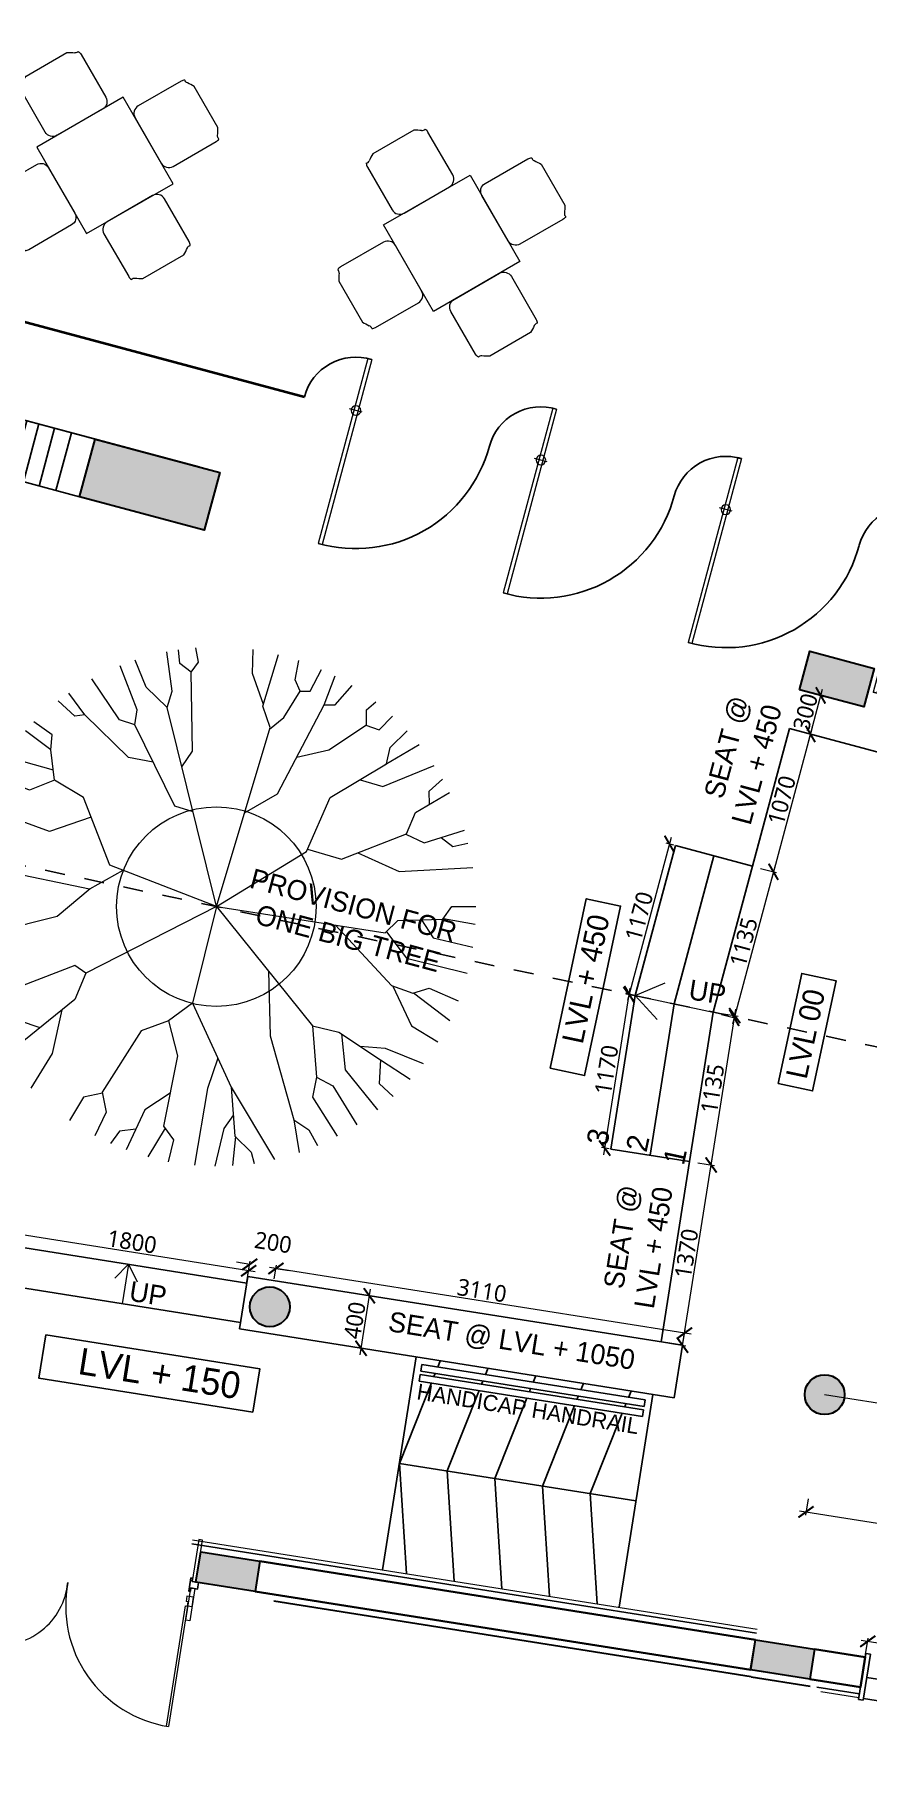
# Model space of a CAD drawing. Header units: millimetres. Extents: x 897770 to 1185420, y -692043 to -233237.
# Drawn here: x 949425 to 955685, y -295318 to -282351 of the extents above; entities that cross this region are included whole.
import ezdxf

# ---------------------------------------------------------------- set-up
doc = ezdxf.new("R2010")
doc.units = ezdxf.units.MM
doc.header["$MEASUREMENT"] = 0
doc.header["$PDMODE"] = 67
doc.linetypes.add('Dash', pattern=[6, 3, -3])
doc.layers.get('Defpoints').update_dxf_attribs({"color": 6})
for name, color, linetype in [('A-Anno Tags', 6, 'Continuous'), ('A-Elevation', 4, 'Continuous'), ('A-Steps', 3, 'Continuous'), ('S-Conc Patt', 9, 'Continuous')]:
    doc.layers.add(name, color=color, linetype=linetype)
for name, color, linetype, lineweight in [('A-Detail Lines', 8, 'Continuous', 25), ('A-Door', 4, 'Continuous', 9), ('A-Wall Sec', 1, 'Continuous', 30), ('A-WIN', 5, 'Continuous', 25), ('ele l', 6, 'Continuous', 15), ('elevation', 4, 'Continuous', 13), ('frntr', 32, 'Continuous', 13), ('S-Concrete', 40, 'Continuous', 30), ('ST CLADDING PLAN', 6, 'Continuous', 9), ('text', 7, 'Continuous', 5)]:
    doc.layers.add(name, color=color, linetype=linetype, lineweight=lineweight)
doc.layers.add('hatch', color=7, linetype='Continuous', lineweight=0, true_color=0x525252)
doc.styles.get("Standard").update_dxf_attribs({"font": 'trebuc.ttf'})
doc.dimstyles.new('ABLA_WD_L @ 50', dxfattribs={"dimscale": 50, "dimtxt": 2.5, "dimasz": 2, "dimexe": 0.5, "dimexo": 0.25, "dimgap": 0.3, "dimtad": 1, "dimdec": 0, "dimrnd": 5, "dimzin": 0, "dimdsep": 46, "dimtxsty": 'Standard', "dimblk": 'ARCHTICK', "dimcen": 0.2, "dimdle": 1, "dimclrd": 251, "dimclre": 8, "dimadec": 0, "dimazin": 0, "dimtfac": 1, "dimtdec": 0, "dimtofl": 0, "dimtmove": 0, "dimatfit": 0, "dimfxl": 2, "dimfxlon": 1, "dimtolj": 1, "dimtzin": 0, "dimlwd": -1, "dimlwe": -1, "dimarcsym": 0})
doc.dimstyles.new('IIITD_WD_M @ 100', dxfattribs={"dimscale": 100, "dimtxt": 1.3, "dimasz": 0.75, "dimexe": 0.5, "dimexo": 0.25, "dimgap": 0.3, "dimtad": 1, "dimdec": 0, "dimrnd": 1, "dimzin": 0, "dimdsep": 46, "dimtxsty": 'Standard', "dimblk": 'ARCHTICK', "dimcen": 0.2, "dimdle": 1, "dimclrd": 8, "dimclre": 9, "dimadec": 0, "dimazin": 0, "dimtfac": 1, "dimtdec": 0, "dimtofl": 0, "dimtmove": 0, "dimatfit": 0, "dimfxl": 1, "dimtolj": 1, "dimtzin": 0, "dimlwd": -1, "dimlwe": -1, "dimarcsym": 0})

# ---------------------------------------------------------------- blocks, each defined once
blk = doc.blocks.new('block outer')
at = {"layer": 'S-Conc Patt'}
h = blk.add_hatch(color=256, dxfattribs=at)
edge = h.paths.add_edge_path()
edge.add_arc((850140, -297850), 150, 0, 360)
h = blk.add_hatch(color=256, dxfattribs=at)
edge = h.paths.add_edge_path()
edge.add_arc((854310, -298510), 150, 0, 360)
for points in [[(849621, -299692), (850065, -299762), (850029, -299989), (849585, -299919)], [(853790, -300352), (854235, -300422), (854199, -300649), (853754, -300579)]]:
    blk.add_hatch(color=256, dxfattribs=at).paths.add_polyline_path(points)
at = {"layer": 'S-Concrete'}
for points in [[(849621, -299692), (850065, -299762), (850029, -299989), (849585, -299919)], [(853790, -300352), (854235, -300422), (854199, -300649), (853754, -300579)]]:
    blk.add_lwpolyline(points, close=True, dxfattribs=at)
for centre in [(850140, -297850), (854310, -298510)]:
    blk.add_circle(centre, 150, dxfattribs=at)
blk = doc.blocks.new('gf colmn')
at = {"layer": 'S-Conc Patt'}
blk.add_hatch(color=256, dxfattribs=at).paths.add_polyline_path([(703463, -287406), (703541, -287116), (703058, -286987), (702980, -287277)])
at = {"layer": 'S-Concrete', "elevation": 0}
blk.add_lwpolyline([(702980, -287277), (703058, -286987), (703541, -287116), (703463, -287406)], close=True, dxfattribs=at)
blk = doc.blocks.new('perg colmn')
at = {"color": 6}
blk.add_blockref('gf colmn', (151142, -5934, 0), dxfattribs=at)
blk = doc.blocks.new('wertwert')
at = {"layer": 'S-Conc Patt'}
for points in [[(950739, -277790), (951676, -278041), (951559, -278475), (950622, -278224)], [(953318, -278481), (954255, -278732), (954138, -279166), (953201, -278915)]]:
    blk.add_hatch(color=256, dxfattribs=at).paths.add_polyline_path(points)
at = {"layer": 'A-Detail Lines'}
for p, q in [((951854, -278088, 0), (951737, -278523, 0)), ((951981, -278123, 0), (951865, -278557, 0)), ((952098, -278154, 0), (951982, -278589, 0)), ((952189, -278178, 0), (952073, -278613, 0)), ((952255, -278196, 0), (952138, -278631, 0)), ((952297, -278207, 0), (952180, -278642, 0)), ((952318, -278213, 0), (952202, -278648, 0)), ((952341, -278219, 0), (952224, -278654, 0)), ((952369, -278226, 0), (952252, -278661, 0)), ((952402, -278235, 0), (952285, -278670, 0)), ((952446, -278247, 0), (952329, -278682, 0)), ((952497, -278261, 0), (952380, -278695, 0)), ((952547, -278274, 0), (952431, -278709, 0)), ((952591, -278286, 0), (952475, -278721, 0)), ((952625, -278295, 0), (952508, -278730, 0)), ((952652, -278302, 0), (952536, -278737, 0)), ((952675, -278309, 0), (952559, -278743, 0)), ((952696, -278314, 0), (952580, -278749, 0)), ((952739, -278326, 0), (952622, -278760, 0)), ((952804, -278343, 0), (952687, -278778, 0)), ((952895, -278367, 0), (952778, -278802, 0)), ((953012, -278399, 0), (952896, -278834, 0)), ((953140, -278433, 0), (953023, -278868, 0))]:
    blk.add_line(p, q, dxfattribs=at)
at = {"layer": 'A-Steps'}
for p, q in [((951676, -278041, 0), (953318, -278481, 0)), ((951559, -278475, 0), (953201, -278915, 0))]:
    blk.add_line(p, q, dxfattribs=at)
at = {"layer": 'S-Concrete', "elevation": 0}
for points in [[(950739, -277790), (951676, -278041), (951559, -278475), (950622, -278224)], [(953318, -278481), (954255, -278732), (954138, -279166), (953201, -278915)]]:
    blk.add_lwpolyline(points, close=True, dxfattribs=at)
blk = doc.blocks.new('ewewewewew')
at = {"layer": 'A-Detail Lines'}
for centre, radius, start, end in [((717519, -275807, 0), 1038, 345.0002, 75.8277), ((717518, -275807, 0), 400, 165.0002, 257.2557)]:
    blk.add_arc(centre, radius, start, end, dxfattribs=at)
at = {"layer": 'A-Door'}
for p, q in [((717401, -276190, 0), (717773, -274800, 0)), ((717430, -276198, 0), (717802, -274808, 0)), ((717802, -274808, 0), (717773, -274800, 0)), ((717566, -275820, 0), (717471, -275794, 0)), ((717430, -276198, 0), (717401, -276190, 0))]:
    blk.add_line(p, q, dxfattribs=at)
blk.add_circle((717519, -275807, 0), 36, dxfattribs=at)
blk = doc.blocks.new('_ArchTick')
at = {"color": 0, "linetype": 'ByBlock', "const_width": 0.15}
blk.add_lwpolyline([(-0.5, -0.5), (0.5, 0.5)], dxfattribs=at)
blk = doc.blocks.new('*D906')
at = {"layer": 'Defpoints', "color": 0, "transparency": 16777216}
for p in [(951941, -291832), (951950, -291833, 0), (951888, -292228, 0)]:
    blk.add_point(p, dxfattribs=at)
at = {"layer": 'text', "color": 251, "transparency": 16777216}
blk.add_line((951871, -292276), (951949, -291782), dxfattribs=at)
at = {"layer": 'text', "color": 8, "transparency": 16777216}
for p, q in [((951941, -291832), (951916, -291828)), ((951879, -292227), (951854, -292223))]:
    blk.add_line(p, q, dxfattribs=at)
at = {"layer": 'text', "color": 251, "transparency": 16777216, "xscale": 100, "yscale": 100, "zscale": 100}
for p, rotation in [((951941, -291832), 80.99996543568078), ((951879, -292227), 260.9999654356808)]:
    blk.add_blockref('_ArchTick', p, dxfattribs=dict(at, rotation=rotation))
at = {"layer": 'text', "color": 0, "transparency": 16777216, "insert": (951832, -292017), "char_height": 125, "attachment_point": 5, "rotation": 81}
blk.add_mtext('\\A1;400', dxfattribs=at)
blk = doc.blocks.new('*D907')
at = {"layer": 'Defpoints', "color": 0, "transparency": 16777216}
for p in [(949256, -291362), (949242, -291455, 0), (951019, -291736, 0)]:
    blk.add_point(p, dxfattribs=at)
at = {"layer": 'text', "color": 251, "transparency": 16777216}
blk.add_line((951083, -291652), (949207, -291355), dxfattribs=at)
at = {"layer": 'text', "color": 8, "transparency": 16777216}
for p, q in [((949243, -291442), (949260, -291338)), ((951021, -291724), (951038, -291619))]:
    blk.add_line(p, q, dxfattribs=at)
at = {"layer": 'text', "color": 251, "transparency": 16777216, "xscale": 100, "yscale": 100, "zscale": 100}
for p, rotation in [((949256, -291362), 170.9999683760158), ((951034, -291644), 350.9999683760158)]:
    blk.add_blockref('_ArchTick', p, dxfattribs=dict(at, rotation=rotation))
at = {"layer": 'text', "color": 0, "transparency": 16777216, "insert": (950157, -291426), "char_height": 125, "attachment_point": 5, "rotation": 351}
blk.add_mtext('\\A1;1800', dxfattribs=at)
blk = doc.blocks.new('rhythyetrht')
at = {"layer": 'hatch', "color": 112, "true_color": 0x2fd06a}
for p, q in [((410565, 360573), (410534, 360803)), ((410610, 360735), (410601, 360815)), ((410720, 360742), (410704, 360826)), ((411036, 360676), (411040, 360816)), ((411097, 360485), (411188, 360787)), ((410359, 360462), (410259, 360722)), ((410411, 360595), (410348, 360755)), ((410676, 360683), (410610, 360735)), ((410676, 360683), (410720, 360742)), ((410683, 360219), (410676, 360683)), ((411100, 360493), (411036, 360676)), ((411286, 360639), (411309, 360752)), ((411375, 360573), (411441, 360700)), ((411456, 360492), (411522, 360662)), ((410051, 360433), (409958, 360561)), ((410256, 360404), (410092, 360644)), ((410536, 360477), (410411, 360595)), ((410536, 360477), (410565, 360573)), ((411220, 360418), (411316, 360573)), ((411316, 360573), (411286, 360639)), ((411316, 360573), (411375, 360573)), ((411522, 360492), (411622, 360605)), ((409992, 360426), (409895, 360515)), ((410345, 360374), (410359, 360462)), ((410824, 359307), (410536, 360477)), ((411139, 360359), (411097, 360485)), ((411183, 359969), (411456, 360492)), ((411456, 360492), (411522, 360492)), ((411706, 360462), (411760, 360510)), ((411706, 360374), (411706, 360462)), ((409859, 360315), (409753, 360392)), ((410051, 360433), (409992, 360426)), ((410308, 360183), (410051, 360433)), ((410345, 360374), (410256, 360404)), ((410580, 359896), (410345, 360374)), ((410824, 359307), (411139, 360359)), ((411136, 360349), (411220, 360418)), ((411485, 360227), (411706, 360374)), ((411702, 360372), (411779, 360345)), ((411779, 360345), (411859, 360426)), ((409852, 360227), (409703, 360339)), ((409852, 360227), (409859, 360315)), ((411815, 360141), (412014, 360259)), ((411845, 360242), (411945, 360339)), ((409867, 360109), (409581, 360189)), ((409874, 360050), (409852, 360227)), ((410452, 360155), (410308, 360183)), ((410622, 360127), (410683, 360219)), ((411296, 360185), (411485, 360227)), ((411823, 360146), (411845, 360242)), ((409727, 359991), (409510, 360079)), ((409874, 360050), (409727, 359991)), ((410043, 359947), (409874, 360050)), ((411492, 359947), (411823, 360146)), ((411668, 360052), (411801, 360013)), ((411801, 360013), (412103, 360136)), ((412073, 359984), (412151, 360056)), ((409558, 359932), (409456, 359979)), ((410198, 359550), (410043, 359947)), ((410989, 359857), (411183, 359969)), ((411353, 359631), (411492, 359947)), ((411993, 359859), (412193, 359977)), ((412075, 359907), (412073, 359984)), ((409528, 359785), (409401, 359852)), ((409624, 359829), (409558, 359932)), ((410687, 359863), (410580, 359896)), ((411941, 359734), (411993, 359859)), ((409628, 359828), (409528, 359785)), ((409845, 359748), (409624, 359829)), ((410088, 359832), (409845, 359748)), ((412044, 359682), (412280, 359755)), ((409455, 359638), (409347, 359685)), ((411359, 359645), (411559, 359586)), ((411559, 359586), (411941, 359734)), ((411936, 359732), (412044, 359682)), ((412144, 359713), (412213, 359660)), ((412213, 359660), (412301, 359680)), ((409374, 359527), (409319, 359545)), ((409511, 359568), (409374, 359527)), ((409550, 359520), (409455, 359638)), ((410824, 359307), (410198, 359550)), ((410824, 359307), (411353, 359631)), ((411654, 359623), (411897, 359513)), ((409655, 359498), (409447, 359358)), ((410080, 359410), (409550, 359520)), ((410274, 359520), (410080, 359410)), ((411897, 359513), (412330, 359537)), ((409447, 359358), (409301, 359359)), ((410083, 359411), (409889, 359248)), ((409889, 359248), (409506, 359152)), ((410824, 359307), (410058, 358916)), ((410824, 359307), (410683, 358740)), ((410824, 359307), (411816, 359152)), ((410824, 359307), (411389, 358607)), ((412154, 359233), (412206, 359307)), ((412158, 359238), (412344, 359203)), ((412206, 359307), (412348, 359307)), ((409411, 359218), (409303, 359210)), ((409506, 359152), (409411, 359218)), ((409506, 359152), (409447, 359049)), ((411524, 359198), (411853, 358843)), ((411816, 359152), (411890, 359226)), ((411823, 359159), (411941, 359005)), ((411890, 359226), (412154, 359233)), ((412029, 359229), (412096, 359123)), ((409447, 359049), (409327, 359021)), ((412096, 359123), (412329, 359068)), ((409992, 358961), (409572, 358799)), ((410058, 358916), (409992, 358961)), ((411941, 359005), (412297, 358917)), ((409506, 358857), (409379, 358822)), ((409572, 358799), (409506, 358857)), ((410058, 358916), (409992, 358762)), ((411131, 358927), (411139, 358548)), ((411853, 358843), (411978, 358799)), ((411860, 358840), (411970, 358607)), ((409572, 358732), (409448, 358652)), ((409589, 358805), (409572, 358732)), ((409992, 358762), (409580, 358426)), ((410683, 358740), (410543, 358637)), ((410683, 358740), (410911, 358246)), ((411978, 358799), (412073, 358828)), ((411982, 358800), (412194, 358639)), ((412073, 358828), (412244, 358754)), ((409668, 358637), (409497, 358558)), ((409789, 358596), (409668, 358637)), ((409916, 358700), (409859, 358445)), ((410543, 358637), (410382, 358578)), ((410543, 358637), (410595, 358430)), ((410382, 358578), (410154, 358217)), ((411139, 358548), (411279, 358055)), ((411389, 358607), (411544, 358570)), ((411389, 358607), (411411, 358305)), ((411544, 358570), (411787, 358408)), ((411559, 358560), (411581, 358349)), ((411970, 358607), (412124, 358512)), ((409685, 358511), (409690, 358386)), ((409859, 358445), (409735, 358240)), ((410595, 358430), (410514, 358018)), ((411668, 358488), (411816, 358475)), ((411816, 358475), (412038, 358386)), ((409690, 358386), (409650, 358336)), ((410833, 358416), (410771, 358239)), ((411581, 358349), (411771, 358113)), ((411787, 358408), (411779, 358268)), ((411787, 358408), (411962, 358293)), ((410771, 358239), (410696, 357788)), ((410911, 358246), (410933, 357959)), ((410911, 358246), (411166, 357822)), ((411412, 358305), (411389, 358187)), ((411411, 358305), (411507, 358254)), ((411507, 358254), (411649, 358026)), ((411779, 358268), (411863, 358192)), ((410043, 358187), (409961, 358050)), ((410155, 358211), (410043, 358187)), ((410154, 358217), (410176, 358099)), ((410552, 358212), (410404, 358114)), ((411389, 358187), (411534, 357958)), ((410176, 358099), (410110, 357961)), ((410404, 358114), (410295, 357878)), ((410924, 358085), (410867, 358003)), ((411279, 358055), (411367, 357996)), ((411279, 358055), (411311, 357863)), ((410256, 357989), (410203, 357915)), ((410351, 358000), (410256, 357989)), ((410523, 358005), (410422, 357837)), ((410514, 358018), (410573, 357937)), ((410573, 357937), (410541, 357809)), ((410867, 358003), (410815, 357783)), ((410937, 357956), (410919, 357786)), ((410933, 357959), (411029, 357864)), ((411367, 357996), (411418, 357904)), ((411029, 357864), (411045, 357799))]:
    blk.add_line(p, q, dxfattribs=at)
blk = doc.blocks.new('*D917')
at = {"layer": 'Defpoints', "color": 0, "transparency": 16777216}
for p in [(951042, -291596), (951027, -291687, 0), (951225, -291718, 0)]:
    blk.add_point(p, dxfattribs=at)
at = {"layer": 'text', "color": 251, "transparency": 16777216}
for p, q in [((951042, -291596), (950943, -291580)), ((951239, -291627), (951338, -291643))]:
    blk.add_line(p, q, dxfattribs=at)
at = {"layer": 'text', "color": 8, "transparency": 16777216}
for p, q in [((951029, -291675), (951046, -291571)), ((951227, -291706), (951243, -291602))]:
    blk.add_line(p, q, dxfattribs=at)
at = {"layer": 'text', "color": 251, "transparency": 16777216, "xscale": 100, "yscale": 100, "zscale": 100}
for p, rotation in [((951042, -291596), 350.9999654343557), ((951239, -291627), 170.9999654343557)]:
    blk.add_blockref('_ArchTick', p, dxfattribs=dict(at, rotation=rotation))
at = {"layer": 'text', "color": 0, "transparency": 16777216, "insert": (951218, -291432), "char_height": 125, "attachment_point": 5, "rotation": 351}
blk.add_mtext('\\A1;200', dxfattribs=at)
blk = doc.blocks.new('*D918')
at = {"layer": 'Defpoints', "color": 0, "transparency": 16777216}
for p in [(951239, -291627), (951225, -291718, 0), (954295, -292204, 0)]:
    blk.add_point(p, dxfattribs=at)
at = {"layer": 'text', "color": 251, "transparency": 16777216}
blk.add_line((954359, -292121), (951190, -291619), dxfattribs=at)
at = {"layer": 'text', "color": 8, "transparency": 16777216}
for p, q in [((951227, -291706), (951243, -291602)), ((954297, -292192), (954314, -292089))]:
    blk.add_line(p, q, dxfattribs=at)
at = {"layer": 'text', "color": 251, "transparency": 16777216, "xscale": 100, "yscale": 100, "zscale": 100}
for p, rotation in [((951239, -291627), 170.9999654357171), ((954310, -292113), 350.9999654357171)]:
    blk.add_blockref('_ArchTick', p, dxfattribs=dict(at, rotation=rotation))
at = {"layer": 'text', "color": 0, "transparency": 16777216, "insert": (952787, -291793), "char_height": 125, "attachment_point": 5, "rotation": 351}
blk.add_mtext('\\A1;3110', dxfattribs=at)
blk = doc.blocks.new('*D919')
at = {"layer": 'Defpoints', "color": 0, "transparency": 16777216}
for p in [(954348, -290823, 0), (954510, -290849), (954134, -292179, 0)]:
    blk.add_point(p, dxfattribs=at)
at = {"layer": 'text', "color": 251, "transparency": 16777216}
blk.add_line((954287, -292254), (954517, -290799), dxfattribs=at)
at = {"layer": 'text', "color": 8, "transparency": 16777216}
for p, q in [((954411, -290833), (954534, -290853)), ((954196, -292189), (954320, -292208))]:
    blk.add_line(p, q, dxfattribs=at)
at = {"layer": 'text', "color": 251, "transparency": 16777216, "xscale": 100, "yscale": 100, "zscale": 100}
for p, rotation in [((954510, -290849), 80.99997081907236), ((954295, -292204), 260.9999708190724)]:
    blk.add_blockref('_ArchTick', p, dxfattribs=dict(at, rotation=rotation))
at = {"layer": 'text', "color": 0, "transparency": 16777216, "insert": (954325, -291514), "char_height": 125, "attachment_point": 5, "rotation": 81}
blk.add_mtext('\\A1;1370', dxfattribs=at)
blk = doc.blocks.new('*D922')
at = {"layer": 'Defpoints', "color": 0, "transparency": 16777216}
for p in [(954526, -289701, 0), (954687, -289726), (954348, -290823, 0)]:
    blk.add_point(p, dxfattribs=at)
at = {"layer": 'text', "color": 251, "transparency": 16777216}
blk.add_line((954502, -290898), (954695, -289677), dxfattribs=at)
at = {"layer": 'text', "color": 8, "transparency": 16777216}
for p, q in [((954589, -289710), (954712, -289730)), ((954411, -290833), (954534, -290853))]:
    blk.add_line(p, q, dxfattribs=at)
at = {"layer": 'text', "color": 251, "transparency": 16777216, "xscale": 100, "yscale": 100, "zscale": 100}
for p, rotation in [((954687, -289726), 80.99997081905714), ((954510, -290849), 260.9999708190571)]:
    blk.add_blockref('_ArchTick', p, dxfattribs=dict(at, rotation=rotation))
at = {"layer": 'text', "color": 0, "transparency": 16777216, "insert": (954521, -290275), "char_height": 125, "attachment_point": 5, "rotation": 81}
blk.add_mtext('\\A1;1135', dxfattribs=at)
blk = doc.blocks.new('*D888')
at = {"layer": 'Defpoints', "color": 0, "transparency": 16777216}
for p in [(955098, -287567, 0), (954820, -288603, 0), (954978, -288645)]:
    blk.add_point(p, dxfattribs=at)
at = {"layer": 'text', "color": 251, "transparency": 16777216}
blk.add_line((955269, -287561), (954965, -288693), dxfattribs=at)
at = {"layer": 'text', "color": 8, "transparency": 16777216}
for p, q in [((955159, -287583), (955280, -287615)), ((954881, -288619), (955002, -288651))]:
    blk.add_line(p, q, dxfattribs=at)
at = {"layer": 'text', "color": 251, "transparency": 16777216, "xscale": 100, "yscale": 100, "zscale": 100}
for p, rotation in [((955256, -287609), 74.99999938077279), ((954978, -288645), 254.9999993807728)]:
    blk.add_blockref('_ArchTick', p, dxfattribs=dict(at, rotation=rotation))
at = {"layer": 'text', "color": 0, "transparency": 16777216, "insert": (955041, -288107), "char_height": 125, "attachment_point": 5, "rotation": 75}
blk.add_mtext('\\A1;1070', dxfattribs=at)
blk = doc.blocks.new('*D889')
at = {"layer": 'Defpoints', "color": 0, "transparency": 16777216}
for p in [(954820, -288603, 0), (954526, -289701, 0), (954684, -289743)]:
    blk.add_point(p, dxfattribs=at)
at = {"layer": 'text', "color": 251, "transparency": 16777216}
blk.add_line((954991, -288597), (954671, -289791), dxfattribs=at)
at = {"layer": 'text', "color": 8, "transparency": 16777216}
for p, q in [((954881, -288619), (955002, -288651)), ((954587, -289717), (954708, -289749))]:
    blk.add_line(p, q, dxfattribs=at)
at = {"layer": 'text', "color": 251, "transparency": 16777216, "xscale": 100, "yscale": 100, "zscale": 100}
for p, rotation in [((954978, -288645), 75.00000000011843), ((954684, -289743), 255.0000000001184)]:
    blk.add_blockref('_ArchTick', p, dxfattribs=dict(at, rotation=rotation))
at = {"layer": 'text', "color": 0, "transparency": 16777216, "insert": (954755, -289173), "char_height": 125, "attachment_point": 5, "rotation": 75}
blk.add_mtext('\\A1;1135', dxfattribs=at)
blk = doc.blocks.new('*D923')
at = {"layer": 'Defpoints', "color": 0, "transparency": 16777216}
for p in [(955176, -287277, 0), (955333, -287319), (955098, -287567, 0)]:
    blk.add_point(p, dxfattribs=at)
at = {"layer": 'text', "color": 8, "transparency": 16777216}
for p, q in [((955237, -287293), (955357, -287326)), ((955159, -287583), (955280, -287615))]:
    blk.add_line(p, q, dxfattribs=at)
at = {"layer": 'text', "color": 251, "transparency": 16777216}
blk.add_line((955243, -287657), (955346, -287271), dxfattribs=at)
at = {"layer": 'text', "color": 251, "transparency": 16777216, "xscale": 100, "yscale": 100, "zscale": 100}
for p, rotation in [((955333, -287319), 75.00000221338877), ((955256, -287609), 255.0000022133887)]:
    blk.add_blockref('_ArchTick', p, dxfattribs=dict(at, rotation=rotation))
at = {"layer": 'text', "color": 0, "transparency": 16777216, "insert": (955219, -287444), "char_height": 125, "attachment_point": 5, "rotation": 75}
blk.add_mtext('\\A1;300', dxfattribs=at)
blk = doc.blocks.new('*D924')
at = {"layer": 'Defpoints', "color": 0, "transparency": 16777216}
for p in [(953893, -289568), (953939, -289576, 0), (953756, -290729)]:
    blk.add_point(p, dxfattribs=at)
at = {"layer": 'text', "color": 251, "transparency": 16777216}
blk.add_line((953703, -290772), (953901, -289519), dxfattribs=at)
at = {"layer": 'text', "color": 8, "transparency": 16777216}
for p, q in [((953926, -289574), (953868, -289565)), ((953743, -290727), (953686, -290718))]:
    blk.add_line(p, q, dxfattribs=at)
at = {"layer": 'text', "color": 251, "transparency": 16777216, "xscale": 100, "yscale": 100, "zscale": 100}
for p, rotation in [((953893, -289568), 80.99997081907546), ((953710, -290722), 260.9999708190754)]:
    blk.add_blockref('_ArchTick', p, dxfattribs=dict(at, rotation=rotation))
at = {"layer": 'text', "color": 0, "transparency": 16777216, "insert": (953724, -290133), "char_height": 125, "attachment_point": 5, "rotation": 81}
blk.add_mtext('\\A1;1170', dxfattribs=at)
blk = doc.blocks.new('*D890')
at = {"layer": 'Defpoints', "color": 0, "transparency": 16777216}
for p in [(954241, -288447), (953894, -289564), (953939, -289576, 0)]:
    blk.add_point(p, dxfattribs=at)
at = {"layer": 'text', "color": 251, "transparency": 16777216}
blk.add_line((954209, -288387), (953881, -289612), dxfattribs=at)
at = {"layer": 'text', "color": 8, "transparency": 16777216}
for p, q in [((954229, -288444), (954172, -288429)), ((953926, -289572), (953870, -289557))]:
    blk.add_line(p, q, dxfattribs=at)
at = {"layer": 'text', "color": 251, "transparency": 16777216, "xscale": 100, "yscale": 100, "zscale": 100}
for p, rotation in [((954196, -288435), 75.00000000006256), ((953894, -289564), 255.0000000000625)]:
    blk.add_blockref('_ArchTick', p, dxfattribs=dict(at, rotation=rotation))
at = {"layer": 'text', "color": 0, "transparency": 16777216, "insert": (953969, -288979), "char_height": 125, "attachment_point": 5, "rotation": 75}
blk.add_mtext('\\A1;1170', dxfattribs=at)
blk = doc.blocks.new('*D948')
at = {"layer": 'Defpoints', "color": 0, "transparency": 16777216}
for p in [(955668, -294548), (958650, -294899), (958631, -295017, 0)]:
    blk.add_point(p, dxfattribs=at)
at = {"layer": 'text', "color": 251, "transparency": 16777216}
blk.add_line((955638, -294422), (958700, -294907), dxfattribs=at)
at = {"layer": 'text', "color": 8, "transparency": 16777216}
for p, q in [((955671, -294529), (955691, -294405)), ((958635, -294998), (958654, -294874))]:
    blk.add_line(p, q, dxfattribs=at)
at = {"layer": 'text', "color": 251, "transparency": 16777216, "xscale": 100, "yscale": 100, "zscale": 100}
for p, rotation in [((955687, -294430), 170.9999634002808), ((958650, -294899), 350.9999634002808)]:
    blk.add_blockref('_ArchTick', p, dxfattribs=dict(at, rotation=rotation))
at = {"layer": 'text', "color": 0, "transparency": 16777216, "insert": (957181, -294587), "char_height": 125, "attachment_point": 5, "rotation": 351}
blk.add_mtext('\\A1;3000', dxfattribs=at)
blk = doc.blocks.new('*D899')
at = {"layer": 'Defpoints', "color": 0, "transparency": 16777216}
for p in [(955291, -293030, 0), (957375, -293361, 0), (957308, -293787)]:
    blk.add_point(p, dxfattribs=at)
at = {"layer": 'text', "color": 251, "transparency": 16777216}
blk.add_line((955174, -293449), (957357, -293795), dxfattribs=at)
at = {"layer": 'text', "color": 8, "transparency": 16777216}
for p, q in [((955239, -293358), (955219, -293482)), ((957323, -293689), (957304, -293812))]:
    blk.add_line(p, q, dxfattribs=at)
at = {"layer": 'text', "color": 251, "transparency": 16777216, "xscale": 100, "yscale": 100, "zscale": 100}
for p, rotation in [((955223, -293457), 170.9999692957347), ((957308, -293787), 350.9999692957348)]:
    blk.add_blockref('_ArchTick', p, dxfattribs=dict(at, rotation=rotation))
at = {"layer": 'text', "color": 0, "transparency": 16777216, "insert": (956279, -293533), "char_height": 125, "attachment_point": 5, "rotation": 351}
blk.add_mtext('\\A1;EQ', dxfattribs=at)
blk = doc.blocks.new('Big Door Garbage')
at = {"layer": 'A-Detail Lines', "lineweight": 18}
for centre, radius, start, end in [((-12515, 128703), 515, 270, 3.8969), ((-11085, 128703), 915, 177.8078, 270)]:
    blk.add_arc(centre, radius, start, end, dxfattribs=at)
at = {"layer": 'ele l', "lineweight": 18}
for p, q in [((-12550, 128778), (-12500, 128778)), ((-12550, 128703), (-12550, 128778)), ((-12500, 128778), (-12500, 128738)), ((-11100, 128778), (-11100, 128738)), ((-11050, 128778), (-11100, 128778)), ((-11050, 128703), (-11050, 128778)), ((-12550, 128703), (-12515, 128703)), ((-12515, 128738), (-12500, 128738)), ((-12515, 128703), (-12515, 128738)), ((-12515, 128703), (-12515, 128188)), ((-12499, 128703), (-12515, 128703)), ((-12499, 128703), (-12499, 128188)), ((-11101, 128703), (-11101, 127788)), ((-11101, 128703), (-11085, 128703)), ((-11085, 128738), (-11100, 128738)), ((-11085, 128703), (-11085, 128738)), ((-11050, 128703), (-11085, 128703)), ((-11085, 128703), (-11085, 127788))]:
    blk.add_line(p, q, dxfattribs=at)
blk = doc.blocks.new('EH')
at = {"linetype": 'ByBlock'}
blk.add_lwpolyline([(2546123, 66560, 0.117677), (2546148, 66566, -0.257765), (2546152, 66590, 0.039614), (2546179, 66633), (2546179, 66937, 0.039614), (2546152, 66980, -0.257765), (2546148, 67004, 0.117677), (2546123, 67010), (2545804, 67010, 0.414214), (2545748, 66954), (2545748, 66616, 0.414214), (2545804, 66560)], format="xyb", close=True, dxfattribs=at)
blk = doc.blocks.new('cafefrntr2')
at = {"layer": 'frntr'}
blk.add_lwpolyline([(225, -975), (975, -975), (975, -225), (225, -225)], close=True, dxfattribs=at)
at = {"layer": 'frntr', "color": 6}
for p, xscale, yscale, zscale, rotation in [((-77316, -2970264), -1.166666666045784, 1.166666666977106, 1.166666666666666, 270.0000022411558), ((2970264, -78516), -1.166666666045784, 1.166666666977105, 1.166666666666666, 359.9999977588442), ((-2969064, -78516), 1.166666666045784, 1.166666666045784, 1.166666666045784, 359.9999977588442), ((-77316, 2969064), 1.166666666045784, 1.166666666045784, 1.166666666045784, 269.9999977588442)]:
    blk.add_blockref('EH', p, dxfattribs=dict(at, xscale=xscale, yscale=yscale, zscale=zscale, rotation=rotation))

msp = doc.modelspace()

# ---------------------------------------------------------------- linework, layer by layer
at = {"layer": 'A-Anno Tags'}
for p, q in [((954530.7, -288524.9, 0), (954232.4, -289638.1, 0)), ((954820.4, -288602.6, 0), (954526.2, -289700.6, 0)), ((954052.1, -290776.4, 0), (954232.4, -289638.1, 0)), ((954348.4, -290823.3, 0), (954526.2, -289700.6, 0)), ((951019.4, -291736.2, 0), (949241.5, -291454.7, 0)), ((950972.4, -292032.5, 0), (949194.6, -291751, 0)), ((952039.9, -293892.4, 0), (952293.3, -292292.4, 0)), ((952334.9, -292349.6, 0), (952327, -292399, 0)), ((954006.1, -292664.9, 0), (952327, -292399, 0)), ((954013.9, -292615.5, 0), (952334.9, -292349.6, 0)), ((952315.3, -292473, 0), (952323.1, -292423.7, 0)), ((953994.4, -292739, 0), (952315.3, -292473, 0)), ((954002.2, -292689.6, 0), (952323.1, -292423.7, 0)), ((953817.7, -294174, 0), (954071.1, -292574, 0)), ((954013.9, -292615.5, 0), (954006.1, -292664.9, 0)), ((954002.2, -292689.6, 0), (953994.4, -292739, 0)), ((952166.6, -293092.4, 0), (953944.4, -293374, 0))]:
    msp.add_line(p, q, dxfattribs=at)
at = {"layer": 'A-Anno Tags', "elevation": 0}
for points in [[(953300.1, -290122), (953571, -288847.9), (953829.3, -288902.8), (953558.4, -290176.9)], [(955014.7, -290236.9), (955190.6, -289409.3), (955448.9, -289464.2), (955273, -290291.8)], [(949508.8, -292126.1), (951117, -292380.8), (951065.4, -292706.8), (949457.2, -292452.1)], [(955652.5, -294872.1), (955707.2, -294526.5), (955672.7, -294521), (955617.9, -294866.7)]]:
    msp.add_lwpolyline(points, close=True, dxfattribs=at)
for points in [[(952455.5, -292368.7), (952474.5, -292321.1)], [(952221, -293921.1), (952166.6, -293092.4), (952407.9, -292487.7)], [(952426.9, -292440.1), (952436.4, -292416.3)]]:
    msp.add_lwpolyline(points, dxfattribs=at)
at = {"layer": 'A-Detail Lines'}
for p, q in [((947456.1, -284742.5, 0), (950662.9, -285601.8, 0)), ((950607.7, -293696), (954850.9, -294368)), ((955679.5, -294701.8, 0), (958573.4, -295160.1, 0)), ((955624.6, -294824.7), (955305.4, -294774.1, 0))]:
    msp.add_line(p, q, dxfattribs=at)
at = {"layer": 'A-Detail Lines', "linetype": 'Dash', "ltscale": 50}
msp.add_line((934833.6, -285514.8, 0), (966270.9, -292197, 0), dxfattribs=at)
at = {"layer": 'A-Detail Lines', "elevation": 0}
for points in [[(952813.8, -292425.4), (952832.8, -292377.8)], [(952579.4, -293977.9), (952525, -293149.2), (952766.3, -292544.5)], [(952785.3, -292496.9), (952794.8, -292473.1)], [(953143.7, -292553.6), (953153.2, -292529.8)], [(953172.2, -292482.2), (953191.2, -292434.6)], [(953530.6, -292539), (953549.6, -292491.4)], [(952937.8, -294034.6), (952883.4, -293205.9), (953124.7, -292601.2)], [(953296.2, -294091.4), (953241.7, -293262.7), (953483.1, -292658)], [(953502.1, -292610.4), (953511.6, -292586.6)], [(953860.5, -292667.2), (953870, -292643.3)], [(953889, -292595.7), (953908, -292548.1)], [(953654.6, -294148.2), (953600.1, -293319.5), (953841.5, -292714.8)]]:
    msp.add_lwpolyline(points, dxfattribs=at)
at = {"layer": 'A-Elevation', "elevation": 0}
for points in [[(955287.6, -294487.8), (955668.4, -294548.1)], [(958548.4, -295318.1), (955654.4, -294859.8)]]:
    msp.add_lwpolyline(points, dxfattribs=at)
at = {"layer": 'A-Steps'}
for p, q in [((955098, -287566.6, 0), (954820.4, -288602.6, 0)), ((955098, -287566.6, 0), (960458.9, -289003.1, 0)), ((954240.9, -288447.3, 0), (953938.5, -289575.6, 0)), ((954240.9, -288447.3), (954820.4, -288602.6)), ((953755.8, -290729.4, 0), (953938.5, -289575.6, 0)), ((953755.8, -290729.4), (954348.4, -290823.3)), ((954133.7, -292178.9, 0), (954348.4, -290823.3, 0)), ((951027.2, -291686.9, 0), (950964.6, -292081.9, 0)), ((954295.4, -292204.5, 0), (951027.2, -291686.9, 0)), ((954232.8, -292599.6, 0), (950964.6, -292081.9, 0)), ((954295.4, -292204.5, 0), (954232.8, -292599.6, 0))]:
    msp.add_line(p, q, dxfattribs=at)
at = {"layer": 'A-Steps', "extrusion": (2.64674e-09, 3.36299e-08, 1), "elevation": 0}
msp.add_lwpolyline([(950612.3, -293954.9), (950599.9, -293952.9), (950584.3, -294051.7), (950596.6, -294053.6), (950600.6, -294028.9), (950649.9, -294036.8), (950657.8, -293987.4), (950608.4, -293979.6)], close=True, dxfattribs=at)
at = {"layer": 'A-Wall Sec', "lineweight": 35}
for p, q in [((954843.1, -294417.4, 0), (951118.4, -293827.5, 0)), ((951082.5, -294054.7, 0), (954807.1, -294644.6, 0)), ((955668.4, -294548.1), (955287.6, -294487.8, 0)), ((955632.4, -294775.3), (955251.6, -294715, 0))]:
    msp.add_line(p, q, dxfattribs=at)
at = {"layer": 'A-Wall Sec'}
msp.add_line((954811, -294695.8, 0), (951222.8, -294127.5, 0), dxfattribs=at)
at = {"layer": 'A-Wall Sec', "lineweight": 35, "elevation": 0}
msp.add_lwpolyline([(955632.4, -294775.3), (955668.4, -294548.1)], dxfattribs=at)
at = {"layer": 'A-WIN', "color": 2, "lineweight": 40}
msp.add_line((947808.6, -284096.8, 0), (951453.1, -285073.3, 0), dxfattribs=at)
at = {"layer": 'S-Concrete'}
msp.add_line((954811, -294695.8, 0), (955255.4, -294766.2, 0), dxfattribs=at)
at = {"layer": 'S-Concrete', "elevation": 0}
for points in [[(950674, -293757.1), (951118.4, -293827.5), (951082.5, -294054.7), (950638, -293984.3)], [(954843.1, -294417.4), (955287.6, -294487.8), (955251.6, -294715), (954807.1, -294644.6)]]:
    msp.add_lwpolyline(points, close=True, dxfattribs=at)
at = {"layer": 'ST CLADDING PLAN'}
for p, q in [((950612.4, -293666.3), (954855.6, -294338.4)), ((955619.9, -294854.3), (955335.4, -294809.3))]:
    msp.add_line(p, q, dxfattribs=at)
at = {"layer": 'ST CLADDING PLAN', "elevation": 0}
for points in [[(950688.1, -293668.2), (950658.4, -293663.5), (950608.4, -293979.6), (950638, -293984.3), (950688.1, -293668.2)], [(950591.9, -294275.5), (950562.2, -294270.9), (950600.6, -294029), (950630.2, -294033.6), (950591.9, -294275.5)]]:
    msp.add_lwpolyline(points, close=True, dxfattribs=at)
at = {"layer": 'text'}
msp.add_line((959531.7, -293236.3, 0), (955362.6, -292576, 0), dxfattribs=at)
msp.add_circle((950791.2, -288906.7, 0), 750, dxfattribs=at)

# ---------------------------------------------------------------- block references
at = {"color": 6}
msp.add_blockref('perg colmn', (101053, 5934.5, 0), dxfattribs=at)
at = {"layer": 'A-Detail Lines', "xscale": -1, "rotation": 150.0000000029375}
for p in [(192547.2, -165273.8, 0), (193937.2, -165646.2, 0), (195327.2, -166018.7, 0), (196717.3, -166391.2, 0)]:
    msp.add_blockref('ewewewewew', p, dxfattribs=at)
at = {"layer": 'A-Detail Lines', "xscale": 0.9999979646912204, "yscale": 0.9999979646912204, "zscale": 0.9999979646912204, "rotation": 350.9999692973631}
msp.add_blockref('Big Door Garbage', (941388.6, -423018.5, 0), dxfattribs=at)
at = {"layer": 'A-Steps'}
msp.add_blockref('wertwert', (-3437.1, -6911.4), dxfattribs=at)
at = {"layer": 'elevation', "linetype": 'Dash', "ltscale": 0.5}
msp.add_blockref('block outer', (101053, 5934.5, 0), dxfattribs=at)
at = {"layer": 'frntr', "rotation": 29.99999999706248}
msp.add_blockref('cafefrntr2', (949134, -283115.4, 0), dxfattribs=at)
at = {"layer": 'frntr', "xscale": -1, "rotation": 120.0000000030623}
msp.add_blockref('cafefrntr2', (951740.8, -283700, 0), dxfattribs=at)
at = {"layer": 'hatch', "color": 112, "true_color": 0x2fd06a, "xscale": 1.280000000027939, "yscale": 1.280000000027939, "zscale": 1.280000000027939}
msp.add_blockref('rhythyetrht', (424936.7, -748819.6, 0), dxfattribs=at)

# ---------------------------------------------------------------- texts
at = {"layer": 'A-Anno Tags'}
for s, insert, char_height, width, attachment_point, rotation in [('{\\fCentury Gothic|b0|i0|c0|p34;SEAT @ LVL + 450}', (954656.8, -287309.7), 150, 1033.892, 3, 75), ('\\pi156.34;{\\fCentury Gothic|b0|i0|c0|p34;PROVISION FOR \\P\\pi264.94;ONE BIG TREE}', (950921.2, -288576.9, 0), 150, 1863.056, 1, 345), ('\\pi959.87;{\\fCentury Gothic|b0|i0|c0|p34;UP}', (953408.8, -289303.5), 150, 2149.587, 1, 350.99997), ('\\pi176.21;{\\fCentury Gothic|b0|i0|c0|p34;SEAT @ \\P\\pi64.958;LVL + 450}', (953673, -291937.9), 150, 1033.892, 1, 80.99997), ('\\pi959.87;{\\fCentury Gothic|b0|i0|c0|p34;UP}', (949204, -291569.8), 150, 2149.587, 1, 350.99997), ('\\pi179.13;{\\fCentury Gothic|b0|i0|c0|p34;SEAT @ LVL + 1050}', (951922.6, -291920.7), 150, 2149.587, 1, 350.99997), ('\\pi207.46;{\\fCentury Gothic|b0|i0|c0|p34;HANDICAP HANDRAIL}', (952105.5, -292458.7), 120, 2149.587, 1, 350.99997)]:
    msp.add_mtext(s, dxfattribs=dict(at, insert=insert, char_height=char_height, width=width, attachment_point=attachment_point, rotation=rotation))
at = {"layer": 'A-Anno Tags', "attachment_point": 6}
for s, insert, char_height, rotation in [('{\\fCentury Gothic|b0|i0|c0|p34;LVL + 450}', (953670.8, -288970.1, 0), 160, 77.99999), ('{\\fCentury Gothic|b0|i0|c0|p34;LVL 00}', (955290.5, -289531.5, 0), 160, 77.99999), ('{\\fCentury Gothic|b0|i0|c0|p34;3}', (953673.9, -290579.9, 0), 160, 77.99999), ('{\\fCentury Gothic|b0|i0|c0|p34;2}', (953970.2, -290626.8, 0), 160, 77.99999), ('{\\fCentury Gothic|b0|i0|c0|p34;1}', (954251, -290724.1, 0), 160, 77.99999), ('{\\fCentury Gothic|b0|i0|c0|p34;LVL + 150}', (950971, -292513.4, 0), 200, 350.99997)]:
    msp.add_mtext(s, dxfattribs=dict(at, insert=insert, char_height=char_height, rotation=rotation))

# ---------------------------------------------------------------- dimensions: what is measured, and where the dimension line sits
at = {"layer": 'text'}
for p1, p2, distance, picture, middle in [((955098, -287566.6, 0), (955175.7, -287276.9, 0), -163.2, '*D923', (955218.6, -287443.6)), ((955098.0205, -287566.636, 0), (954820.4393, -288602.583, 0), 163.2093, '*D888', (955040.9617, -288106.5095)), ((954240.9, -288447.3), (953938.5, -289575.6, 0), -46, '*D890', (953969.4, -288979.2)), ((954820.4, -288602.6, 0), (954526.2, -289700.6, 0), 163.2, '*D889', (954755.1, -289173.5)), ((953755.8, -290729.4), (953938.5, -289575.6, 0), 46, '*D924', (953724.1, -290133)), ((954348.4, -290823.3, 0), (954526.2, -289700.6, 0), -163.2, '*D922', (954520.9, -290275.2)), ((954133.7, -292178.9, 0), (954348.4, -290823.3, 0), -163.2, '*D919', (954324.6, -291514.3)), ((951019.4, -291736.2, 0), (949241.5, -291454.7, 0), -93.4, '*D907', (950157.4, -291425.6)), ((954295.4, -292204.5, 0), (951224.7, -291718.1, 0), -92.2, '*D918', (952786.8, -291792.6)), ((951887.6, -292228.1, 0), (951950.2, -291833, 0), 9.2, '*D906', (951832.2, -292016.9)), ((955668.4, -294548.1), (958631.4, -295017.4, 0), 119.8, '*D948', (957180.9, -294586.9))]:
    dim = msp.add_aligned_dim(p1=p1, p2=p2, distance=distance, dimstyle='ABLA_WD_L @ 50', dxfattribs=at)
    dim.commit()
    dim.dimension.update_dxf_attribs({"geometry": picture, "text_midpoint": middle})
dim = msp.add_linear_dim(base=(951041.6, -291595.8), p1=(951224.7, -291718.1, 0), p2=(951027.2, -291686.9, 0), angle=350.99997, dimstyle='ABLA_WD_L @ 50', override={"dimtmove": 1}, dxfattribs=at)
dim.commit()
dim.dimension.update_dxf_attribs({"geometry": '*D917', "text_midpoint": (951217.8, -291431.6)})
dim = msp.add_aligned_dim(p1=(955290.6, -293030.3, 0), p2=(957375.2, -293360.5, 0), distance=-432.1, text='EQ', dimstyle='ABLA_WD_L @ 50', dxfattribs=at)
dim.commit()
dim.dimension.update_dxf_attribs({"geometry": '*D899', "text_midpoint": (956279.4, -293532.8)})

# ---------------------------------------------------------------- leaders
at = {"layer": 'ele l'}
for points, override in [([(953938.5, -289575.6, 0), (954526.2, -289700.6, 0)], {"dimasz": 2, "dimclrd": 256, "dimldrblk": 'Open90', "dimfxl": 2, "dimfxlon": 1}), ([(950130.5, -291595.5, 0), (950083.5, -291891.8, 0)], {"dimasz": 1.2, "dimclrd": 256, "dimldrblk": 'Open90', "dimfxl": 2, "dimfxlon": 1})]:
    msp.add_leader(points, dimstyle='IIITD_WD_M @ 100', override=override, dxfattribs=at)

doc.saveas('drawing.dxf')
